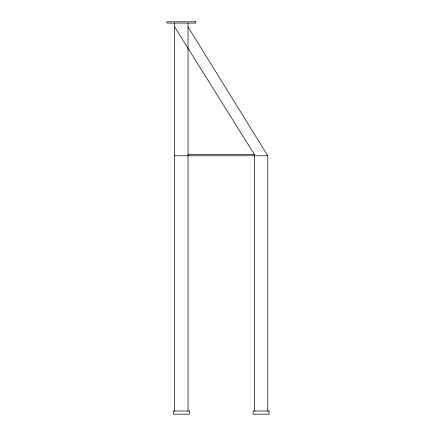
<?xml version="1.0" encoding="UTF-8"?>
<svg xmlns="http://www.w3.org/2000/svg" width="436" height="436" viewBox="0 0 436 436"><rect width="100%" height="100%" fill="white"/><g stroke="black" fill="none" stroke-linecap="round" stroke-linejoin="round"><path stroke-width="0.65" d="M254.384 411.012L254.384 154.513L174.656 26.907L174.629 411.012M188.025 26.907L267.786 155.788L267.786 411.012M188.025 154.513L254.384 154.513M174.629 155.788L267.786 155.788M188.025 23.075L188.025 411.012M174.656 23.075L174.656 26.907M195.742 21.8L166.939 21.8L166.939 23.075L195.742 23.075L195.742 21.8M189.306 411.012L173.354 411.012L173.354 414.2L189.306 414.2L189.306 411.012M269.061 411.012L253.109 411.012L253.109 414.2L269.061 414.2L269.061 411.012"/></g></svg>
